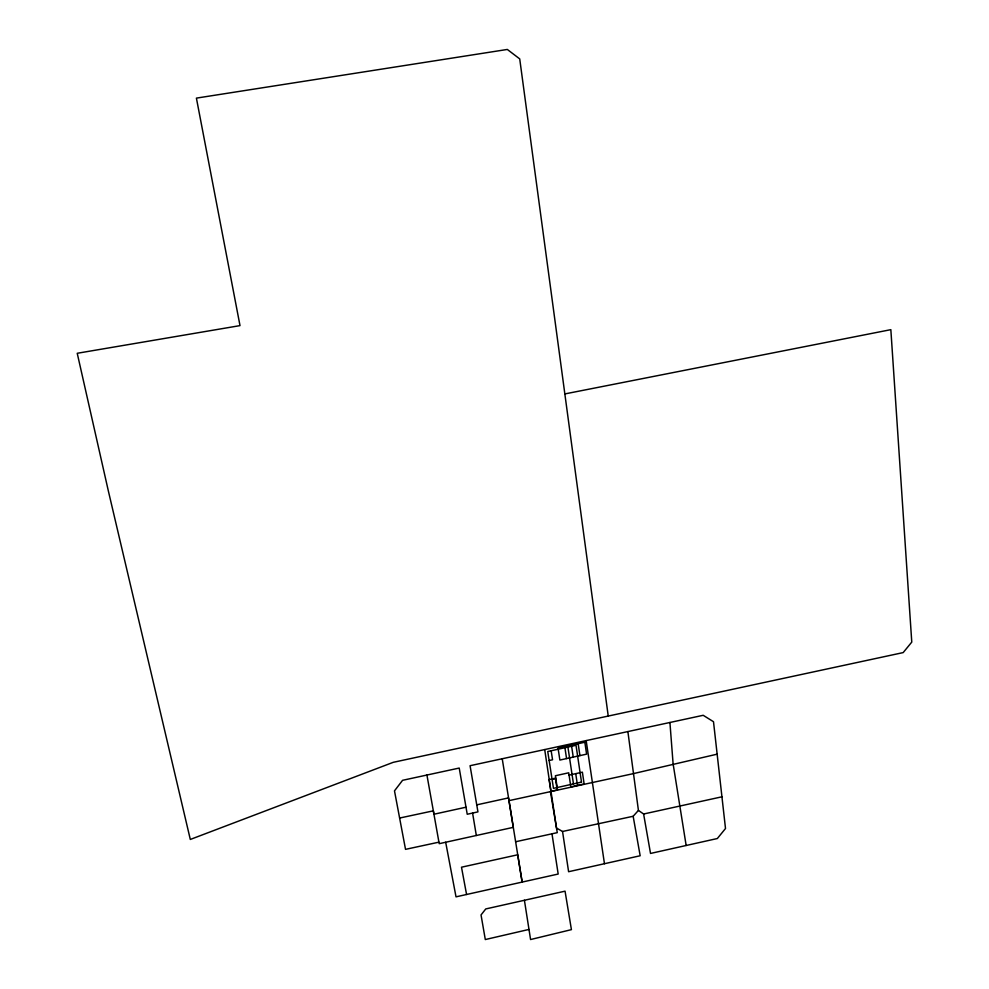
<?xml version="1.0" encoding="UTF-8"?>
<svg xmlns="http://www.w3.org/2000/svg" width="989" height="989" viewBox="0 0 989 989"><rect width="100%" height="100%" fill="white"/><g stroke="black" fill="none" stroke-linecap="round" stroke-linejoin="round"><path stroke-width="1.48" d="M544.704 749.575L556.51 828.04L562.543 831.477L633.158 816.271L638.424 810.399L627.879 731.576L703.191 715.294L713.502 721.723L725.506 828.51L717.346 838.524L650.527 853.445L643.616 814.009L638.424 810.399M528.979 929.437L485.302 939.55L481.037 914.936L485.76 908.94L565.053 891.163L571.419 929.635L530.574 939.538L524.417 900.274M627.879 731.576L470.072 765.709L477.947 811.882L467.228 814.256L459.217 768.057L402.572 780.309L394.487 790.866L405.527 849.353L438.931 842.158M551.986 833.801L558.179 874.041L456.016 896.85L445.68 842.245M633.158 816.271L640.167 855.757L568.601 871.717L562.543 831.477M555.744 778.083L549.08 779.567L550.91 791.324L557.561 789.852L555.385 775.747L568.712 772.792L570.851 786.885L584.128 783.931L582.385 772.174L569.071 775.129M552.085 779.468L555.484 778.714L556.856 787.603M508.989 800.645L633.084 773.695L717.161 754.162M549.142 760.516L552.554 759.762L551.157 750.775M721.958 796.8L643.616 814.009M465.98 807.209L433.948 814.231L426.927 775.042M476.71 804.873L508.544 797.9L513.303 827.348L439.203 843.679L433.343 810.832L399.605 818.051M515.628 841.75L557.277 832.651L550.403 791.435M565.201 393.857L890.842 329.658L911.771 642.096L903.18 652.592L393.263 762.321L190.308 839.451L108.431 491.31L77.229 353.283L240.006 325.616L196.403 98.121L507.32 49.45L519.72 58.895L608.235 716.061M466.573 894.489L461.492 867.205L517.717 854.78L522.143 882.101L502.227 758.748M686.156 845.496L673.101 763.805L669.924 722.502M472.581 813.057L476.327 835.495M604.464 863.718L586.168 740.6M564.756 746.658L566.561 758.575M571.457 745.187L573.249 757.104M575.734 773.658L577.489 785.414M567.921 747.078L573.472 783.906M578.157 743.716L579.925 755.621M581.507 782.114L553.469 788.357L547.745 751.516L576.018 745.286L581.507 782.114M584.845 742.232L558.056 748.141L559.873 760.059L586.588 754.15L584.845 742.232"/></g></svg>
